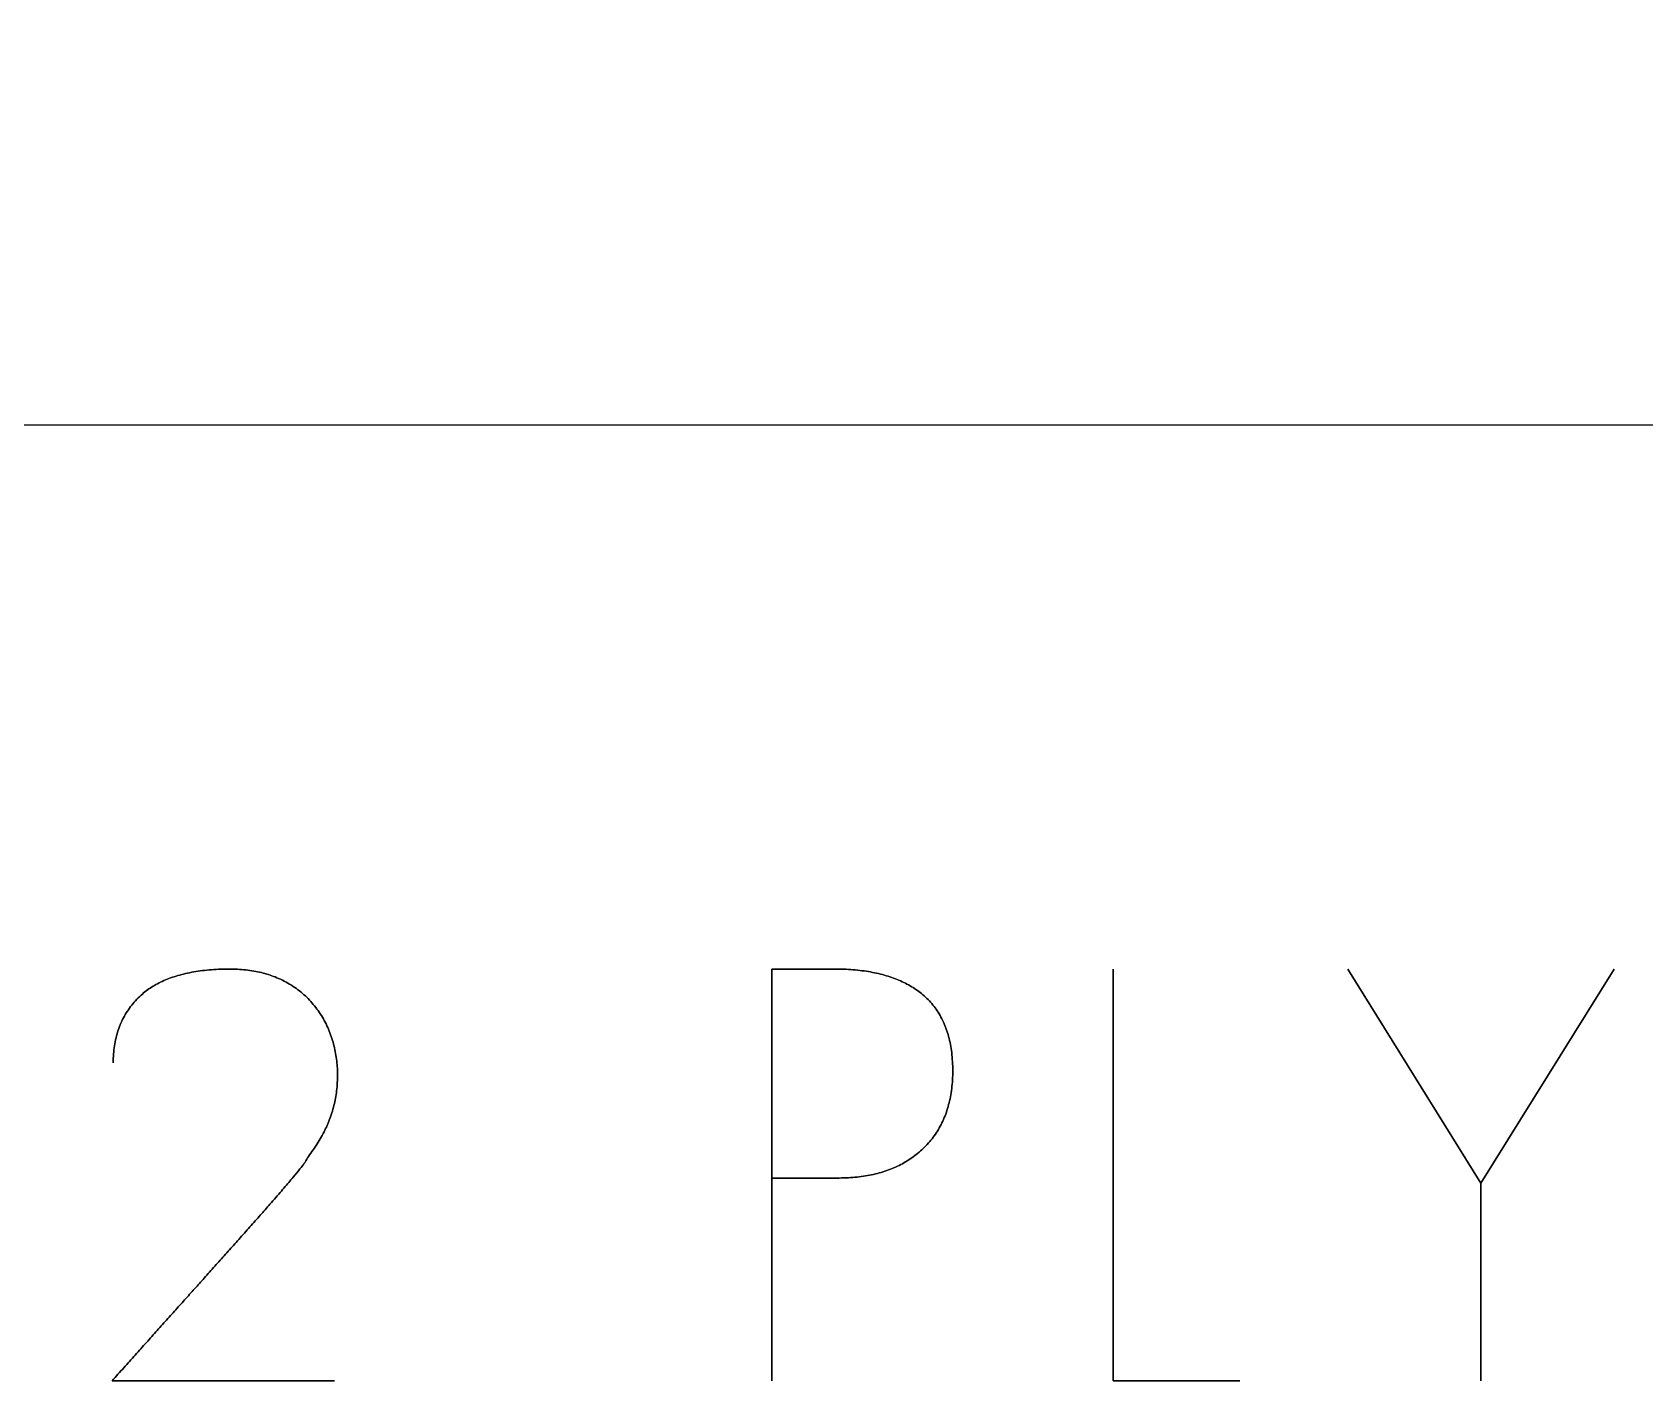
# Model space of a CAD drawing. Extents: x -3500 to 300, y -1049 to 1500.
# Drawn here: x -2047.8 to -1967.3, y -1047.7 to -980.4 of the extents above; entities that cross this region are included whole.
import ezdxf

# ---------------------------------------------------------------- set-up
doc = ezdxf.new("R2010")
doc.units = 0
doc.layers.add('SHEETS', color=7, linetype='CONTINUOUS')
doc.layers.add('SHEETTAGS', color=7, linetype='CONTINUOUS')

msp = doc.modelspace()

# ---------------------------------------------------------------- linework, layer by layer
at = {"layer": 'SHEETS', "color": 1}
msp.add_lwpolyline([(-2200, -1000), (-1000, -1000), (-1000, 1500), (-2200, 1500)], close=True, dxfattribs=at)
at = {"layer": 'SHEETTAGS', "color": 1}
for p, q in [((-2010.896, -1027.156), (-2010.896, -1047.706)), ((-2010.896, -1047.706), (-2010.896, -1027.156)), ((-1975.52, -1037.844), (-1982.171, -1027.156)), ((-1982.171, -1027.156), (-1975.52, -1037.844)), ((-1975.52, -1037.844), (-1975.52, -1047.706)), ((-1975.52, -1047.706), (-1975.52, -1037.844)), ((-2043.822, -1047.706), (-2032.721, -1047.706)), ((-2032.721, -1047.706), (-2043.822, -1047.706))]:
    msp.add_line(p, q, dxfattribs=at)
for points in [[(-2043.822, -1047.706), (-2043.749, -1047.624), (-2043.675, -1047.542), (-2043.602, -1047.461), (-2043.529, -1047.379), (-2043.457, -1047.298), (-2043.384, -1047.217), (-2043.312, -1047.137), (-2043.24, -1047.056), (-2043.168, -1046.976), (-2043.096, -1046.896), (-2043.024, -1046.816), (-2042.953, -1046.737), (-2042.882, -1046.657), (-2042.811, -1046.578), (-2042.74, -1046.499), (-2042.67, -1046.421), (-2042.6, -1046.342), (-2042.53, -1046.264), (-2042.46, -1046.186), (-2042.39, -1046.108), (-2042.32, -1046.031), (-2042.251, -1045.953), (-2042.182, -1045.876), (-2042.113, -1045.8), (-2042.045, -1045.723), (-2041.976, -1045.647), (-2041.908, -1045.57), (-2041.84, -1045.495), (-2041.772, -1045.419), (-2041.704, -1045.343), (-2041.637, -1045.268), (-2041.57, -1045.193), (-2041.503, -1045.118), (-2041.436, -1045.044), (-2041.369, -1044.97), (-2041.303, -1044.895), (-2041.237, -1044.822), (-2041.171, -1044.748), (-2041.105, -1044.674), (-2041.039, -1044.601), (-2040.974, -1044.528), (-2040.909, -1044.456), (-2040.844, -1044.383), (-2040.779, -1044.311), (-2040.714, -1044.239), (-2040.65, -1044.167), (-2040.586, -1044.095), (-2040.522, -1044.024), (-2040.458, -1043.953), (-2040.395, -1043.882), (-2040.331, -1043.811), (-2040.268, -1043.741), (-2040.205, -1043.671), (-2040.142, -1043.601), (-2040.08, -1043.531), (-2040.018, -1043.461), (-2039.955, -1043.392), (-2039.894, -1043.323), (-2039.832, -1043.254), (-2039.77, -1043.185), (-2039.709, -1043.117), (-2039.648, -1043.049), (-2039.587, -1042.981), (-2039.526, -1042.913), (-2039.466, -1042.845), (-2039.406, -1042.778), (-2039.346, -1042.711), (-2039.286, -1042.644), (-2039.226, -1042.578), (-2039.159, -1042.504), (-2039.092, -1042.43), (-2039.025, -1042.355), (-2038.958, -1042.281), (-2038.891, -1042.207), (-2038.825, -1042.133), (-2038.758, -1042.059), (-2038.691, -1041.985), (-2038.625, -1041.911), (-2038.558, -1041.837), (-2038.492, -1041.763), (-2038.425, -1041.689), (-2038.359, -1041.614), (-2038.293, -1041.54), (-2038.226, -1041.466), (-2038.16, -1041.392), (-2038.094, -1041.318), (-2038.028, -1041.244), (-2037.962, -1041.17), (-2037.896, -1041.096), (-2037.83, -1041.022), (-2037.764, -1040.948), (-2037.698, -1040.873), (-2037.633, -1040.799), (-2037.567, -1040.725), (-2037.501, -1040.651), (-2037.43, -1040.571), (-2037.359, -1040.492), (-2037.288, -1040.413), (-2037.219, -1040.335), (-2037.149, -1040.257), (-2037.081, -1040.18), (-2037.013, -1040.104), (-2036.946, -1040.028), (-2036.879, -1039.953), (-2036.813, -1039.879), (-2036.747, -1039.805), (-2036.682, -1039.731), (-2036.618, -1039.659), (-2036.554, -1039.587), (-2036.491, -1039.515), (-2036.429, -1039.444), (-2036.367, -1039.374), (-2036.306, -1039.304), (-2036.245, -1039.235), (-2036.185, -1039.167), (-2036.125, -1039.099), (-2036.067, -1039.032), (-2036.008, -1038.965), (-2035.951, -1038.899), (-2035.874, -1038.811), (-2035.799, -1038.725), (-2035.725, -1038.64), (-2035.653, -1038.556), (-2035.582, -1038.475), (-2035.512, -1038.394), (-2035.445, -1038.316), (-2035.378, -1038.238), (-2035.313, -1038.163), (-2035.25, -1038.088), (-2035.188, -1038.016), (-2035.127, -1037.945), (-2035.068, -1037.875), (-2035.01, -1037.807), (-2034.954, -1037.741), (-2034.9, -1037.676), (-2034.846, -1037.612), (-2034.795, -1037.55), (-2034.695, -1037.431), (-2034.605, -1037.322), (-2034.525, -1037.224), (-2034.453, -1037.136), (-2034.391, -1037.059), (-2034.338, -1036.992), (-2034.295, -1036.935), (-2034.26, -1036.889), (-2034.235, -1036.853), (-2034.197, -1036.789), (-2034.156, -1036.722), (-2034.113, -1036.652), (-2034.067, -1036.58), (-2034.018, -1036.506), (-2033.966, -1036.429), (-2033.912, -1036.35), (-2033.855, -1036.268), (-2033.795, -1036.183), (-2033.743, -1036.112), (-2033.692, -1036.039), (-2033.641, -1035.963), (-2033.59, -1035.885), (-2033.54, -1035.805), (-2033.49, -1035.722), (-2033.44, -1035.637), (-2033.391, -1035.55), (-2033.342, -1035.461), (-2033.293, -1035.369), (-2033.244, -1035.275), (-2033.205, -1035.199), (-2033.167, -1035.122), (-2033.13, -1035.042), (-2033.094, -1034.961), (-2033.058, -1034.878), (-2033.024, -1034.793), (-2032.99, -1034.706), (-2032.957, -1034.617), (-2032.925, -1034.527), (-2032.893, -1034.434), (-2032.863, -1034.34), (-2032.833, -1034.244), (-2032.804, -1034.146), (-2032.776, -1034.046), (-2032.753, -1033.962), (-2032.732, -1033.876), (-2032.711, -1033.789), (-2032.693, -1033.7), (-2032.675, -1033.61), (-2032.659, -1033.518), (-2032.644, -1033.425), (-2032.631, -1033.33), (-2032.619, -1033.233), (-2032.609, -1033.135), (-2032.6, -1033.035), (-2032.592, -1032.934), (-2032.586, -1032.831), (-2032.581, -1032.727), (-2032.577, -1032.62), (-2032.575, -1032.513), (-2032.575, -1032.403), (-2032.575, -1032.31), (-2032.578, -1032.216), (-2032.582, -1032.123), (-2032.587, -1032.029), (-2032.594, -1031.936), (-2032.603, -1031.842), (-2032.613, -1031.748), (-2032.625, -1031.655), (-2032.638, -1031.561), (-2032.653, -1031.468), (-2032.669, -1031.374), (-2032.687, -1031.28), (-2032.706, -1031.187), (-2032.727, -1031.093), (-2032.75, -1031), (-2032.774, -1030.906), (-2032.8, -1030.813), (-2032.827, -1030.719), (-2032.856, -1030.625), (-2032.887, -1030.532), (-2032.919, -1030.439), (-2032.952, -1030.347), (-2032.988, -1030.255), (-2033.025, -1030.165), (-2033.064, -1030.075), (-2033.104, -1029.987), (-2033.146, -1029.899), (-2033.19, -1029.813), (-2033.236, -1029.727), (-2033.283, -1029.642), (-2033.332, -1029.558), (-2033.383, -1029.475), (-2033.435, -1029.393), (-2033.49, -1029.312), (-2033.545, -1029.231), (-2033.603, -1029.152), (-2033.662, -1029.074), (-2033.723, -1028.996), (-2033.786, -1028.919), (-2033.85, -1028.844), (-2033.912, -1028.773), (-2033.976, -1028.703), (-2034.041, -1028.635), (-2034.108, -1028.568), (-2034.177, -1028.502), (-2034.248, -1028.437), (-2034.321, -1028.374), (-2034.395, -1028.312), (-2034.471, -1028.251), (-2034.549, -1028.192), (-2034.628, -1028.134), (-2034.71, -1028.077), (-2034.793, -1028.021), (-2034.877, -1027.967), (-2034.964, -1027.914), (-2035.052, -1027.863), (-2035.142, -1027.812), (-2035.234, -1027.763), (-2035.327, -1027.715), (-2035.423, -1027.669), (-2035.52, -1027.624), (-2035.599, -1027.588), (-2035.68, -1027.554), (-2035.763, -1027.522), (-2035.846, -1027.491), (-2035.931, -1027.461), (-2036.017, -1027.433), (-2036.105, -1027.406), (-2036.194, -1027.38), (-2036.284, -1027.356), (-2036.375, -1027.333), (-2036.468, -1027.311), (-2036.562, -1027.291), (-2036.657, -1027.273), (-2036.754, -1027.255), (-2036.852, -1027.239), (-2036.951, -1027.225), (-2037.052, -1027.212), (-2037.153, -1027.2), (-2037.256, -1027.19), (-2037.361, -1027.181), (-2037.467, -1027.173), (-2037.574, -1027.167), (-2037.682, -1027.162), (-2037.792, -1027.158), (-2037.903, -1027.156), (-2038.015, -1027.156), (-2038.14, -1027.157), (-2038.264, -1027.16), (-2038.387, -1027.164), (-2038.508, -1027.169), (-2038.628, -1027.176), (-2038.746, -1027.183), (-2038.863, -1027.192), (-2038.978, -1027.201), (-2039.092, -1027.212), (-2039.205, -1027.224), (-2039.316, -1027.237), (-2039.426, -1027.251), (-2039.534, -1027.266), (-2039.641, -1027.283), (-2039.747, -1027.3), (-2039.851, -1027.319), (-2039.953, -1027.339), (-2040.055, -1027.36), (-2040.154, -1027.382), (-2040.253, -1027.405), (-2040.35, -1027.429), (-2040.445, -1027.455), (-2040.54, -1027.481), (-2040.632, -1027.509), (-2040.724, -1027.538), (-2040.813, -1027.568), (-2040.902, -1027.599), (-2040.989, -1027.631), (-2041.075, -1027.665), (-2041.159, -1027.699), (-2041.242, -1027.735), (-2041.323, -1027.772), (-2041.403, -1027.809), (-2041.481, -1027.848), (-2041.558, -1027.889), (-2041.634, -1027.93), (-2041.708, -1027.972), (-2041.781, -1028.016), (-2041.853, -1028.06), (-2041.923, -1028.106), (-2041.991, -1028.153), (-2042.058, -1028.201), (-2042.124, -1028.25), (-2042.188, -1028.301), (-2042.251, -1028.352), (-2042.313, -1028.405), (-2042.373, -1028.458), (-2042.445, -1028.526), (-2042.516, -1028.595), (-2042.584, -1028.665), (-2042.651, -1028.736), (-2042.716, -1028.808), (-2042.778, -1028.882), (-2042.839, -1028.956), (-2042.898, -1029.032), (-2042.955, -1029.109), (-2043.01, -1029.187), (-2043.063, -1029.266), (-2043.114, -1029.346), (-2043.164, -1029.428), (-2043.211, -1029.51), (-2043.256, -1029.594), (-2043.3, -1029.679), (-2043.341, -1029.765), (-2043.381, -1029.852), (-2043.419, -1029.94), (-2043.454, -1030.03), (-2043.488, -1030.12), (-2043.52, -1030.212), (-2043.55, -1030.305), (-2043.578, -1030.399), (-2043.604, -1030.494), (-2043.628, -1030.59), (-2043.65, -1030.687), (-2043.671, -1030.786), (-2043.689, -1030.886), (-2043.705, -1030.987), (-2043.72, -1031.089), (-2043.732, -1031.192), (-2043.743, -1031.296), (-2043.752, -1031.401), (-2043.759, -1031.508), (-2043.763, -1031.616), (-2043.766, -1031.725), (-2043.767, -1031.835), (-2043.766, -1031.725), (-2043.763, -1031.616), (-2043.759, -1031.508), (-2043.752, -1031.401), (-2043.743, -1031.296), (-2043.732, -1031.192), (-2043.72, -1031.089), (-2043.705, -1030.987), (-2043.689, -1030.886), (-2043.671, -1030.786), (-2043.65, -1030.687), (-2043.628, -1030.59), (-2043.604, -1030.494), (-2043.578, -1030.399), (-2043.55, -1030.305), (-2043.52, -1030.212), (-2043.488, -1030.12), (-2043.454, -1030.03), (-2043.419, -1029.94), (-2043.381, -1029.852), (-2043.341, -1029.765), (-2043.3, -1029.679), (-2043.256, -1029.594), (-2043.211, -1029.51), (-2043.164, -1029.428), (-2043.114, -1029.346), (-2043.063, -1029.266), (-2043.01, -1029.187), (-2042.955, -1029.109), (-2042.898, -1029.032), (-2042.839, -1028.956), (-2042.778, -1028.882), (-2042.716, -1028.808), (-2042.651, -1028.736), (-2042.584, -1028.665), (-2042.516, -1028.595), (-2042.445, -1028.526), (-2042.373, -1028.458), (-2042.313, -1028.405), (-2042.251, -1028.352), (-2042.188, -1028.301), (-2042.124, -1028.25), (-2042.058, -1028.201), (-2041.991, -1028.153), (-2041.923, -1028.106), (-2041.853, -1028.06), (-2041.781, -1028.016), (-2041.708, -1027.972), (-2041.634, -1027.93), (-2041.558, -1027.889), (-2041.481, -1027.848), (-2041.403, -1027.809), (-2041.323, -1027.772), (-2041.242, -1027.735), (-2041.159, -1027.699), (-2041.075, -1027.665), (-2040.989, -1027.631), (-2040.902, -1027.599), (-2040.813, -1027.568), (-2040.724, -1027.538), (-2040.632, -1027.509), (-2040.54, -1027.481), (-2040.445, -1027.455), (-2040.35, -1027.429), (-2040.253, -1027.405), (-2040.154, -1027.382), (-2040.055, -1027.36), (-2039.953, -1027.339), (-2039.851, -1027.319), (-2039.747, -1027.3), (-2039.641, -1027.283), (-2039.534, -1027.266), (-2039.426, -1027.251), (-2039.316, -1027.237), (-2039.205, -1027.224), (-2039.092, -1027.212), (-2038.978, -1027.201), (-2038.863, -1027.192), (-2038.746, -1027.183), (-2038.628, -1027.176), (-2038.508, -1027.169), (-2038.387, -1027.164), (-2038.264, -1027.16), (-2038.14, -1027.157), (-2038.015, -1027.156), (-2037.903, -1027.156), (-2037.792, -1027.158), (-2037.682, -1027.162), (-2037.574, -1027.167), (-2037.467, -1027.173), (-2037.361, -1027.181), (-2037.256, -1027.19), (-2037.153, -1027.2), (-2037.052, -1027.212), (-2036.951, -1027.225), (-2036.852, -1027.239), (-2036.754, -1027.255), (-2036.657, -1027.273), (-2036.562, -1027.291), (-2036.468, -1027.311), (-2036.375, -1027.333), (-2036.284, -1027.356), (-2036.194, -1027.38), (-2036.105, -1027.406), (-2036.017, -1027.433), (-2035.931, -1027.461), (-2035.846, -1027.491), (-2035.763, -1027.522), (-2035.68, -1027.554), (-2035.599, -1027.588), (-2035.52, -1027.624), (-2035.423, -1027.669), (-2035.327, -1027.715), (-2035.234, -1027.763), (-2035.142, -1027.812), (-2035.052, -1027.863), (-2034.964, -1027.914), (-2034.877, -1027.967), (-2034.793, -1028.021), (-2034.71, -1028.077), (-2034.628, -1028.134), (-2034.549, -1028.192), (-2034.471, -1028.251), (-2034.395, -1028.312), (-2034.321, -1028.374), (-2034.248, -1028.437), (-2034.177, -1028.502), (-2034.108, -1028.568), (-2034.041, -1028.635), (-2033.976, -1028.703), (-2033.912, -1028.773), (-2033.85, -1028.844), (-2033.786, -1028.919), (-2033.723, -1028.996), (-2033.662, -1029.074), (-2033.603, -1029.152), (-2033.545, -1029.231), (-2033.49, -1029.312), (-2033.435, -1029.393), (-2033.383, -1029.475), (-2033.332, -1029.558), (-2033.283, -1029.642), (-2033.236, -1029.727), (-2033.19, -1029.813), (-2033.146, -1029.899), (-2033.104, -1029.987), (-2033.064, -1030.075), (-2033.025, -1030.165), (-2032.988, -1030.255), (-2032.952, -1030.347), (-2032.919, -1030.439), (-2032.887, -1030.532), (-2032.856, -1030.625), (-2032.827, -1030.719), (-2032.8, -1030.813), (-2032.774, -1030.906), (-2032.75, -1031), (-2032.727, -1031.093), (-2032.706, -1031.187), (-2032.687, -1031.28), (-2032.669, -1031.374), (-2032.653, -1031.468), (-2032.638, -1031.561), (-2032.625, -1031.655), (-2032.613, -1031.748), (-2032.603, -1031.842), (-2032.594, -1031.936), (-2032.587, -1032.029), (-2032.582, -1032.123), (-2032.578, -1032.216), (-2032.575, -1032.31), (-2032.575, -1032.403), (-2032.575, -1032.513), (-2032.577, -1032.62), (-2032.581, -1032.727), (-2032.586, -1032.831), (-2032.592, -1032.934), (-2032.6, -1033.035), (-2032.609, -1033.135), (-2032.619, -1033.233), (-2032.631, -1033.33), (-2032.644, -1033.425), (-2032.659, -1033.518), (-2032.675, -1033.61), (-2032.693, -1033.7), (-2032.711, -1033.789), (-2032.732, -1033.876), (-2032.753, -1033.962), (-2032.776, -1034.046), (-2032.804, -1034.146), (-2032.833, -1034.244), (-2032.863, -1034.34), (-2032.893, -1034.434), (-2032.925, -1034.527), (-2032.957, -1034.617), (-2032.99, -1034.706), (-2033.024, -1034.793), (-2033.058, -1034.878), (-2033.094, -1034.961), (-2033.13, -1035.042), (-2033.167, -1035.122), (-2033.205, -1035.199), (-2033.244, -1035.275), (-2033.293, -1035.369), (-2033.342, -1035.461), (-2033.391, -1035.55), (-2033.44, -1035.637), (-2033.49, -1035.722), (-2033.54, -1035.805), (-2033.59, -1035.885), (-2033.641, -1035.963), (-2033.692, -1036.039), (-2033.743, -1036.112), (-2033.795, -1036.183), (-2033.855, -1036.268), (-2033.912, -1036.35), (-2033.966, -1036.429), (-2034.018, -1036.506), (-2034.067, -1036.58), (-2034.113, -1036.652), (-2034.156, -1036.722), (-2034.197, -1036.789), (-2034.235, -1036.853), (-2034.26, -1036.889), (-2034.295, -1036.935), (-2034.338, -1036.992), (-2034.391, -1037.059), (-2034.453, -1037.136), (-2034.525, -1037.224), (-2034.605, -1037.322), (-2034.695, -1037.431), (-2034.795, -1037.55), (-2034.846, -1037.612), (-2034.9, -1037.676), (-2034.954, -1037.741), (-2035.01, -1037.807), (-2035.068, -1037.875), (-2035.127, -1037.945), (-2035.188, -1038.016), (-2035.25, -1038.088), (-2035.313, -1038.163), (-2035.378, -1038.238), (-2035.445, -1038.316), (-2035.512, -1038.394), (-2035.582, -1038.475), (-2035.653, -1038.556), (-2035.725, -1038.64), (-2035.799, -1038.725), (-2035.874, -1038.811), (-2035.951, -1038.899), (-2036.008, -1038.965), (-2036.067, -1039.032), (-2036.125, -1039.099), (-2036.185, -1039.167), (-2036.245, -1039.235), (-2036.306, -1039.304), (-2036.367, -1039.374), (-2036.429, -1039.444), (-2036.491, -1039.515), (-2036.554, -1039.587), (-2036.618, -1039.659), (-2036.682, -1039.731), (-2036.747, -1039.805), (-2036.813, -1039.879), (-2036.879, -1039.953), (-2036.946, -1040.028), (-2037.013, -1040.104), (-2037.081, -1040.18), (-2037.149, -1040.257), (-2037.219, -1040.335), (-2037.288, -1040.413), (-2037.359, -1040.492), (-2037.43, -1040.571), (-2037.501, -1040.651), (-2037.567, -1040.725), (-2037.633, -1040.799), (-2037.698, -1040.873), (-2037.764, -1040.948), (-2037.83, -1041.022), (-2037.896, -1041.096), (-2037.962, -1041.17), (-2038.028, -1041.244), (-2038.094, -1041.318), (-2038.16, -1041.392), (-2038.226, -1041.466), (-2038.293, -1041.54), (-2038.359, -1041.614), (-2038.425, -1041.689), (-2038.492, -1041.763), (-2038.558, -1041.837), (-2038.625, -1041.911), (-2038.691, -1041.985), (-2038.758, -1042.059), (-2038.825, -1042.133), (-2038.891, -1042.207), (-2038.958, -1042.281), (-2039.025, -1042.355), (-2039.092, -1042.43), (-2039.159, -1042.504), (-2039.226, -1042.578), (-2039.286, -1042.644), (-2039.346, -1042.711), (-2039.406, -1042.778), (-2039.466, -1042.845), (-2039.526, -1042.913), (-2039.587, -1042.981), (-2039.648, -1043.049), (-2039.709, -1043.117), (-2039.77, -1043.185), (-2039.832, -1043.254), (-2039.894, -1043.323), (-2039.955, -1043.392), (-2040.018, -1043.461), (-2040.08, -1043.531), (-2040.142, -1043.601), (-2040.205, -1043.671), (-2040.268, -1043.741), (-2040.331, -1043.811), (-2040.395, -1043.882), (-2040.458, -1043.953), (-2040.522, -1044.024), (-2040.586, -1044.095), (-2040.65, -1044.167), (-2040.714, -1044.239), (-2040.779, -1044.311), (-2040.844, -1044.383), (-2040.909, -1044.456), (-2040.974, -1044.528), (-2041.039, -1044.601), (-2041.105, -1044.674), (-2041.171, -1044.748), (-2041.237, -1044.822), (-2041.303, -1044.895), (-2041.369, -1044.97), (-2041.436, -1045.044), (-2041.503, -1045.118), (-2041.57, -1045.193), (-2041.637, -1045.268), (-2041.704, -1045.343), (-2041.772, -1045.419), (-2041.84, -1045.495), (-2041.908, -1045.57), (-2041.976, -1045.647), (-2042.045, -1045.723), (-2042.113, -1045.8), (-2042.182, -1045.876), (-2042.251, -1045.953), (-2042.32, -1046.031), (-2042.39, -1046.108), (-2042.46, -1046.186), (-2042.53, -1046.264), (-2042.6, -1046.342), (-2042.67, -1046.421), (-2042.74, -1046.499), (-2042.811, -1046.578), (-2042.882, -1046.657), (-2042.953, -1046.737), (-2043.024, -1046.816), (-2043.096, -1046.896), (-2043.168, -1046.976), (-2043.24, -1047.056), (-2043.312, -1047.137), (-2043.384, -1047.217), (-2043.457, -1047.298), (-2043.529, -1047.379), (-2043.602, -1047.461), (-2043.675, -1047.542), (-2043.749, -1047.624), (-2043.822, -1047.706)], [(-2010.896, -1027.156), (-2007.685, -1027.156), (-2007.562, -1027.157), (-2007.442, -1027.16), (-2007.322, -1027.165), (-2007.203, -1027.17), (-2007.086, -1027.176), (-2006.97, -1027.184), (-2006.856, -1027.193), (-2006.742, -1027.202), (-2006.63, -1027.214), (-2006.519, -1027.226), (-2006.41, -1027.239), (-2006.302, -1027.254), (-2006.195, -1027.269), (-2006.089, -1027.286), (-2005.984, -1027.304), (-2005.881, -1027.324), (-2005.779, -1027.344), (-2005.678, -1027.365), (-2005.579, -1027.388), (-2005.481, -1027.412), (-2005.384, -1027.437), (-2005.288, -1027.463), (-2005.194, -1027.491), (-2005.101, -1027.519), (-2005.009, -1027.549), (-2004.918, -1027.58), (-2004.829, -1027.612), (-2004.741, -1027.645), (-2004.654, -1027.679), (-2004.569, -1027.715), (-2004.484, -1027.751), (-2004.402, -1027.789), (-2004.32, -1027.828), (-2004.239, -1027.868), (-2004.16, -1027.909), (-2004.082, -1027.952), (-2004.006, -1027.995), (-2003.93, -1028.04), (-2003.856, -1028.086), (-2003.783, -1028.133), (-2003.712, -1028.181), (-2003.641, -1028.231), (-2003.572, -1028.281), (-2003.505, -1028.333), (-2003.438, -1028.386), (-2003.373, -1028.44), (-2003.304, -1028.499), (-2003.237, -1028.56), (-2003.171, -1028.622), (-2003.107, -1028.685), (-2003.045, -1028.75), (-2002.985, -1028.816), (-2002.926, -1028.883), (-2002.868, -1028.952), (-2002.812, -1029.023), (-2002.758, -1029.094), (-2002.706, -1029.167), (-2002.655, -1029.242), (-2002.605, -1029.317), (-2002.558, -1029.395), (-2002.511, -1029.473), (-2002.467, -1029.553), (-2002.424, -1029.635), (-2002.383, -1029.717), (-2002.343, -1029.802), (-2002.305, -1029.887), (-2002.269, -1029.974), (-2002.234, -1030.062), (-2002.201, -1030.152), (-2002.169, -1030.243), (-2002.139, -1030.336), (-2002.111, -1030.43), (-2002.084, -1030.525), (-2002.059, -1030.622), (-2002.036, -1030.72), (-2002.014, -1030.819), (-2001.994, -1030.92), (-2001.975, -1031.022), (-2001.958, -1031.126), (-2001.943, -1031.231), (-2001.929, -1031.337), (-2001.917, -1031.445), (-2001.906, -1031.554), (-2001.898, -1031.665), (-2001.89, -1031.777), (-2001.885, -1031.89), (-2001.881, -1032.005), (-2001.878, -1032.121), (-2001.877, -1032.238), (-2001.878, -1032.352), (-2001.881, -1032.465), (-2001.885, -1032.577), (-2001.89, -1032.688), (-2001.897, -1032.797), (-2001.906, -1032.906), (-2001.916, -1033.013), (-2001.928, -1033.119), (-2001.942, -1033.224), (-2001.957, -1033.328), (-2001.974, -1033.43), (-2001.992, -1033.532), (-2002.012, -1033.632), (-2002.033, -1033.731), (-2002.056, -1033.829), (-2002.081, -1033.926), (-2002.107, -1034.022), (-2002.135, -1034.117), (-2002.165, -1034.21), (-2002.196, -1034.303), (-2002.228, -1034.394), (-2002.263, -1034.484), (-2002.299, -1034.573), (-2002.336, -1034.66), (-2002.375, -1034.747), (-2002.416, -1034.832), (-2002.458, -1034.917), (-2002.502, -1035), (-2002.547, -1035.082), (-2002.594, -1035.163), (-2002.642, -1035.242), (-2002.693, -1035.321), (-2002.744, -1035.398), (-2002.798, -1035.475), (-2002.853, -1035.55), (-2002.909, -1035.624), (-2002.967, -1035.696), (-2003.027, -1035.768), (-2003.088, -1035.839), (-2003.151, -1035.908), (-2003.216, -1035.976), (-2003.282, -1036.043), (-2003.349, -1036.109), (-2003.419, -1036.174), (-2003.487, -1036.236), (-2003.557, -1036.297), (-2003.628, -1036.356), (-2003.699, -1036.414), (-2003.772, -1036.471), (-2003.846, -1036.526), (-2003.921, -1036.579), (-2003.997, -1036.632), (-2004.074, -1036.683), (-2004.152, -1036.732), (-2004.231, -1036.78), (-2004.311, -1036.827), (-2004.392, -1036.872), (-2004.474, -1036.916), (-2004.557, -1036.959), (-2004.642, -1037), (-2004.727, -1037.04), (-2004.813, -1037.078), (-2004.901, -1037.115), (-2004.989, -1037.151), (-2005.078, -1037.185), (-2005.169, -1037.218), (-2005.26, -1037.249), (-2005.353, -1037.279), (-2005.447, -1037.308), (-2005.541, -1037.335), (-2005.637, -1037.361), (-2005.734, -1037.385), (-2005.832, -1037.408), (-2005.93, -1037.43), (-2006.03, -1037.45), (-2006.131, -1037.469), (-2006.233, -1037.486), (-2006.336, -1037.502), (-2006.44, -1037.517), (-2006.545, -1037.53), (-2006.651, -1037.542), (-2006.759, -1037.553), (-2006.867, -1037.562), (-2006.976, -1037.569), (-2007.086, -1037.576), (-2007.198, -1037.581), (-2007.31, -1037.584), (-2007.423, -1037.586), (-2007.538, -1037.587), (-2010.896, -1037.587), (-2007.538, -1037.587), (-2007.423, -1037.586), (-2007.31, -1037.584), (-2007.198, -1037.581), (-2007.086, -1037.576), (-2006.976, -1037.569), (-2006.867, -1037.562), (-2006.759, -1037.553), (-2006.651, -1037.542), (-2006.545, -1037.53), (-2006.44, -1037.517), (-2006.336, -1037.502), (-2006.233, -1037.486), (-2006.131, -1037.469), (-2006.03, -1037.45), (-2005.93, -1037.43), (-2005.832, -1037.408), (-2005.734, -1037.385), (-2005.637, -1037.361), (-2005.541, -1037.335), (-2005.447, -1037.308), (-2005.353, -1037.279), (-2005.26, -1037.249), (-2005.169, -1037.218), (-2005.078, -1037.185), (-2004.989, -1037.151), (-2004.901, -1037.115), (-2004.813, -1037.078), (-2004.727, -1037.04), (-2004.642, -1037), (-2004.557, -1036.959), (-2004.474, -1036.916), (-2004.392, -1036.872), (-2004.311, -1036.827), (-2004.231, -1036.78), (-2004.152, -1036.732), (-2004.074, -1036.683), (-2003.997, -1036.632), (-2003.921, -1036.579), (-2003.846, -1036.526), (-2003.772, -1036.471), (-2003.699, -1036.414), (-2003.628, -1036.356), (-2003.557, -1036.297), (-2003.487, -1036.236), (-2003.419, -1036.174), (-2003.349, -1036.109), (-2003.282, -1036.043), (-2003.216, -1035.976), (-2003.151, -1035.908), (-2003.088, -1035.839), (-2003.027, -1035.768), (-2002.967, -1035.696), (-2002.909, -1035.624), (-2002.853, -1035.55), (-2002.798, -1035.475), (-2002.744, -1035.398), (-2002.693, -1035.321), (-2002.642, -1035.242), (-2002.594, -1035.163), (-2002.547, -1035.082), (-2002.502, -1035), (-2002.458, -1034.917), (-2002.416, -1034.832), (-2002.375, -1034.747), (-2002.336, -1034.66), (-2002.299, -1034.573), (-2002.263, -1034.484), (-2002.228, -1034.394), (-2002.196, -1034.303), (-2002.165, -1034.21), (-2002.135, -1034.117), (-2002.107, -1034.022), (-2002.081, -1033.926), (-2002.056, -1033.829), (-2002.033, -1033.731), (-2002.012, -1033.632), (-2001.992, -1033.532), (-2001.974, -1033.43), (-2001.957, -1033.328), (-2001.942, -1033.224), (-2001.928, -1033.119), (-2001.916, -1033.013), (-2001.906, -1032.906), (-2001.897, -1032.797), (-2001.89, -1032.688), (-2001.885, -1032.577), (-2001.881, -1032.465), (-2001.878, -1032.352), (-2001.877, -1032.238), (-2001.878, -1032.121), (-2001.881, -1032.005), (-2001.885, -1031.89), (-2001.89, -1031.777), (-2001.898, -1031.665), (-2001.906, -1031.554), (-2001.917, -1031.445), (-2001.929, -1031.337), (-2001.943, -1031.231), (-2001.958, -1031.126), (-2001.975, -1031.022), (-2001.994, -1030.92), (-2002.014, -1030.819), (-2002.036, -1030.72), (-2002.059, -1030.622), (-2002.084, -1030.525), (-2002.111, -1030.43), (-2002.139, -1030.336), (-2002.169, -1030.243), (-2002.201, -1030.152), (-2002.234, -1030.062), (-2002.269, -1029.974), (-2002.305, -1029.887), (-2002.343, -1029.802), (-2002.383, -1029.717), (-2002.424, -1029.635), (-2002.467, -1029.553), (-2002.511, -1029.473), (-2002.558, -1029.395), (-2002.605, -1029.317), (-2002.655, -1029.242), (-2002.706, -1029.167), (-2002.758, -1029.094), (-2002.812, -1029.023), (-2002.868, -1028.952), (-2002.926, -1028.883), (-2002.985, -1028.816), (-2003.045, -1028.75), (-2003.107, -1028.685), (-2003.171, -1028.622), (-2003.237, -1028.56), (-2003.304, -1028.499), (-2003.373, -1028.44), (-2003.438, -1028.386), (-2003.505, -1028.333), (-2003.572, -1028.281), (-2003.641, -1028.231), (-2003.712, -1028.181), (-2003.783, -1028.133), (-2003.856, -1028.086), (-2003.93, -1028.04), (-2004.006, -1027.995), (-2004.082, -1027.952), (-2004.16, -1027.909), (-2004.239, -1027.868), (-2004.32, -1027.828), (-2004.402, -1027.789), (-2004.484, -1027.751), (-2004.569, -1027.715), (-2004.654, -1027.679), (-2004.741, -1027.645), (-2004.829, -1027.612), (-2004.918, -1027.58), (-2005.009, -1027.549), (-2005.101, -1027.519), (-2005.194, -1027.491), (-2005.288, -1027.463), (-2005.384, -1027.437), (-2005.481, -1027.412), (-2005.579, -1027.388), (-2005.678, -1027.365), (-2005.779, -1027.344), (-2005.881, -1027.324), (-2005.984, -1027.304), (-2006.089, -1027.286), (-2006.195, -1027.269), (-2006.302, -1027.254), (-2006.41, -1027.239), (-2006.519, -1027.226), (-2006.63, -1027.214), (-2006.742, -1027.202), (-2006.856, -1027.193), (-2006.97, -1027.184), (-2007.086, -1027.176), (-2007.203, -1027.17), (-2007.322, -1027.165), (-2007.442, -1027.16), (-2007.562, -1027.157), (-2007.685, -1027.156), (-2010.896, -1027.156)], [(-1987.556, -1047.706), (-1993.868, -1047.706), (-1993.868, -1027.156), (-1993.868, -1047.706), (-1987.556, -1047.706)], [(-1975.52, -1037.844), (-1968.868, -1027.156), (-1975.52, -1037.844)]]:
    msp.add_lwpolyline(points, dxfattribs=at)

doc.saveas('drawing.dxf')
